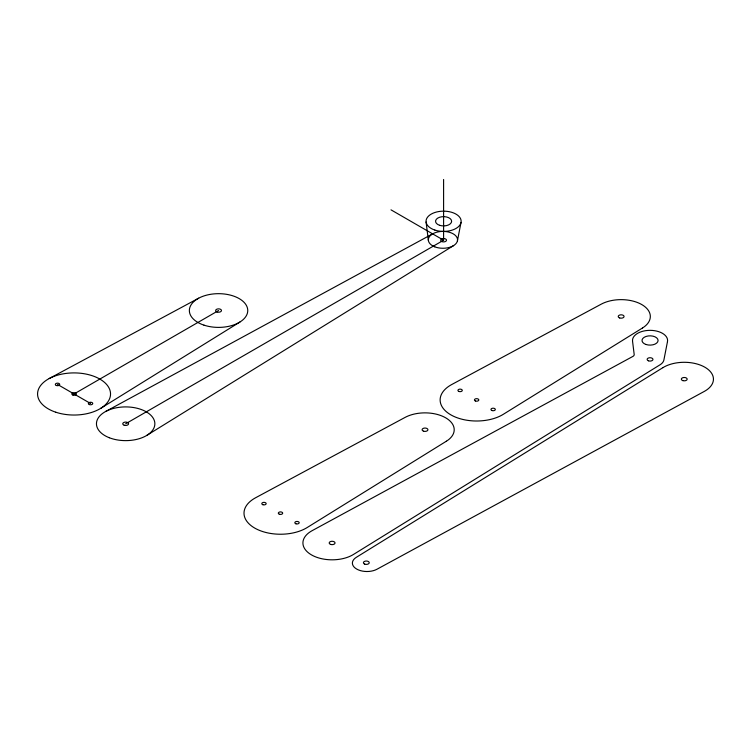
<?xml version="1.0" encoding="UTF-8"?>
<svg xmlns="http://www.w3.org/2000/svg" width="751" height="751" viewBox="0 0 751 751"><rect width="100%" height="100%" fill="white"/><g stroke="black" fill="none" stroke-linecap="round" stroke-linejoin="round"><path stroke-width="1.13" d="M457.443 240.771L461.03 222.418M100.756 408.328L239.935 322.019M147.008 435.27L453.613 245.586M74.049 393.965L218.56 310.529M125.661 423.771L443.597 240.207L443.597 179.48M105.647 411.492L432.933 233.692M49.181 378.551L198.668 298.194M391.008 209.848L443.597 240.207M57.527 384.437L90.561 403.503M426.089 222.005L428.38 240.433M667.479 341.611L663.893 359.973A14.598 8.43 0 0 1 660.063 364.779L353.458 554.463A29.195 16.86 0 0 1 311.505 554.905A29.195 16.86 0 0 1 312.106 530.685L632.821 356.453A4.384 2.525 0 0 0 634.182 354.434L632.549 341.198A17.545 10.129 0 0 1 650.404 330.346A17.545 10.129 0 0 1 667.479 341.611M446.385 441.212L307.206 527.521A36.499 21.075 0 0 1 254.692 528.066A36.499 21.075 0 0 1 255.631 497.744L405.118 417.387A29.195 16.86 0 0 1 445.662 417.809A29.195 16.86 0 0 1 446.385 441.212M642.509 327.98L503.339 414.289A36.499 21.075 0 0 1 450.816 414.834A36.499 21.075 0 0 1 451.755 384.512L601.241 304.155A29.195 16.86 0 0 1 641.786 304.577A29.195 16.86 0 0 1 642.509 327.98M662.908 367.652L356.303 557.336A14.598 8.43 0 0 0 356.678 569.061A14.598 8.43 0 0 0 376.983 569.23L704.26 391.431A29.195 16.86 0 0 0 704.86 367.211A29.195 16.86 0 0 0 662.908 367.652M55.799 412.215A36.499 21.075 0 0 0 110.538 393.965A36.499 21.075 0 0 0 55.799 375.725A36.499 21.075 0 0 0 55.799 412.215M109.289 437.73A29.195 16.86 0 0 0 154.781 424.972A29.195 16.86 0 0 0 112.903 408.6A29.195 16.86 0 0 0 109.289 437.73M203.962 325.136A29.195 16.86 0 0 0 247.755 310.529A29.195 16.86 0 0 0 203.962 295.932A29.195 16.86 0 0 0 203.962 325.136M434.754 246.816A14.598 8.43 0 0 0 457.5 240.433A14.598 8.43 0 0 0 436.566 232.247A14.598 8.43 0 0 0 434.754 246.816M434.82 230.059A17.545 10.129 0 0 0 461.142 221.282A17.545 10.129 0 0 0 434.82 212.514A17.545 10.129 0 0 0 434.82 230.059M439.579 225.3A8.026 4.637 0 0 0 451.623 221.282A8.026 4.637 0 0 0 439.579 217.264A8.026 4.637 0 0 0 439.579 225.3M441.954 241.606A2.92 1.69 0 0 0 446.507 240.329A2.92 1.69 0 0 0 442.32 238.696A2.92 1.69 0 0 0 441.954 241.606M124.197 425.226A2.92 1.69 0 0 0 128.581 423.771A2.92 1.69 0 0 0 124.197 422.306A2.92 1.69 0 0 0 124.197 425.226M217.105 311.994A2.92 1.69 0 0 0 221.479 310.529A2.92 1.69 0 0 0 217.105 309.074A2.92 1.69 0 0 0 217.105 311.994M72.95 395.064A2.187 1.267 0 0 0 76.236 393.965A2.187 1.267 0 0 0 72.95 392.876A2.187 1.267 0 0 0 72.95 395.064M56.306 385.479A2.187 1.267 0 0 0 59.714 384.521A2.187 1.267 0 0 0 56.569 383.292A2.187 1.267 0 0 0 56.306 385.479M89.331 404.554A2.187 1.267 0 0 0 92.748 403.597A2.187 1.267 0 0 0 89.604 402.367A2.187 1.267 0 0 0 89.331 404.554M646.029 344.493A8.026 4.637 0 0 0 658.073 340.475A8.026 4.637 0 0 0 646.029 336.457A8.026 4.637 0 0 0 646.029 344.493M648.404 360.799A2.92 1.69 0 0 0 652.957 359.522A2.92 1.69 0 0 0 648.77 357.889A2.92 1.69 0 0 0 648.404 360.799M330.647 544.419A2.92 1.69 0 0 0 335.03 542.964A2.92 1.69 0 0 0 330.647 541.499A2.92 1.69 0 0 0 330.647 544.419M423.555 431.187A2.92 1.69 0 0 0 427.929 429.722A2.92 1.69 0 0 0 423.555 428.267A2.92 1.69 0 0 0 423.555 431.187M279.4 514.257A2.187 1.267 0 0 0 282.686 513.158A2.187 1.267 0 0 0 279.4 512.069A2.187 1.267 0 0 0 279.4 514.257M262.888 504.719A2.187 1.267 0 0 0 266.173 503.63A2.187 1.267 0 0 0 262.888 502.532A2.187 1.267 0 0 0 262.888 504.719M295.922 523.794A2.187 1.267 0 0 0 299.198 522.696A2.187 1.267 0 0 0 295.922 521.607A2.187 1.267 0 0 0 295.922 523.794M619.678 317.955A2.92 1.69 0 0 0 624.062 316.49A2.92 1.69 0 0 0 619.678 315.035A2.92 1.69 0 0 0 619.678 317.955M475.392 400.978A2.187 1.267 0 0 0 478.809 400.02A2.187 1.267 0 0 0 475.665 398.79A2.187 1.267 0 0 0 475.392 400.978M459.011 391.487A2.187 1.267 0 0 0 462.297 390.398A2.187 1.267 0 0 0 459.011 389.3A2.187 1.267 0 0 0 459.011 391.487M491.914 410.515A2.187 1.267 0 0 0 495.322 409.558A2.187 1.267 0 0 0 492.187 408.328A2.187 1.267 0 0 0 491.914 410.515M364.686 564.104A2.92 1.69 0 0 0 369.229 562.837A2.92 1.69 0 0 0 365.042 561.194A2.92 1.69 0 0 0 364.686 564.104M682.8 380.616A2.92 1.69 0 0 0 687.174 379.152A2.92 1.69 0 0 0 682.8 377.697A2.92 1.69 0 0 0 682.8 380.616"/></g></svg>
